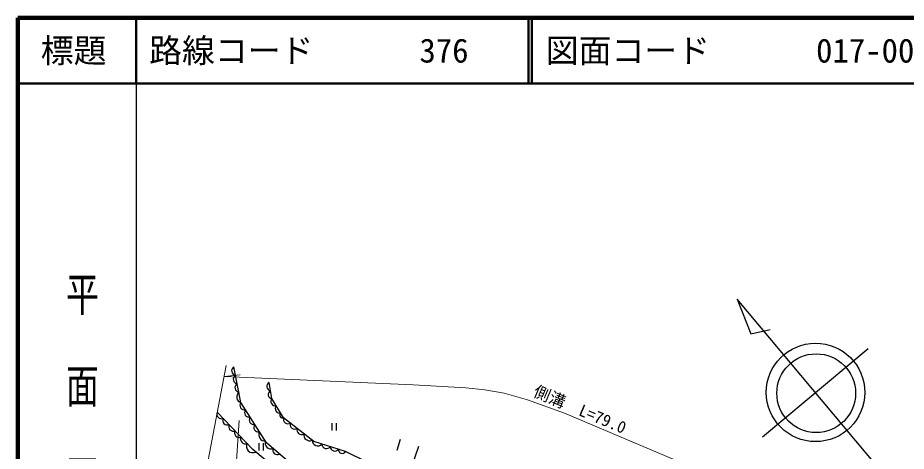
# Model space of a CAD drawing. Units: millimetres at full size, sheet at 1:1000; details may follow other scales. Extents: x 40000 to 680000, y 20000 to 380000.
# Drawn here: x 40000 to 175245, y 313955 to 380000 of the extents above; entities that cross this region are included whole.
import ezdxf
from ezdxf.enums import TextEntityAlignment as Align

# ---------------------------------------------------------------- set-up
doc = ezdxf.new("R2010")
doc.units = ezdxf.units.MM
doc.header["$LTSCALE"] = 1000
for name, color, linetype, lineweight in [('M-BGD', 7, 'Continuous', 25), ('M-BMK-SRVR', 3, 'Continuous', 25), ('M-STR-HTXT', 7, 'Continuous', 13), ('M-TTL', 2, 'Continuous', 140), ('M-TTL-BAND', 7, 'Continuous', 25), ('M-TTL-LINE', 7, 'Continuous', 50)]:
    doc.layers.add(name, color=color, linetype=linetype, lineweight=lineweight)
doc.layers.add('M-TTL-TXT', color=7, linetype='Continuous')
doc.styles.add('@ＭＳ ゴシック', font='')
doc.styles.add('ＭＳ ゴシック', font='')
doc.styles.get('@ＭＳ ゴシック').set_extended_font_data('@MS Gothic')
doc.styles.get('ＭＳ ゴシック').set_extended_font_data('MS Gothic')

msp = doc.modelspace()

# ---------------------------------------------------------------- linework, layer by layer
at = {"layer": 'M-BGD'}
for p, q in [((87819, 318241), (87819, 317123)), ((88486, 318241), (88486, 317123)), ((76672, 315197), (76672, 314079)), ((77339, 315197), (77339, 314079)), ((98202, 315740), (97705, 314086))]:
    msp.add_line(p, q, dxfattribs=at)
for points in [[(90439, 305438), (87265, 307162), (77851, 315239), (73962, 321365), (72893, 326822)], [(96680, 310547), (89890, 313931), (85051, 315416), (80470, 319071), (78669, 322015), (78273, 324440)], [(87265, 307162), (85299, 307325), (83284, 307921), (75775, 314220), (70366, 319927)], [(97385, 297060), (97581, 304738), (101050, 314750)]]:
    msp.add_lwpolyline(points, dxfattribs=at)
for centre, radius, start, end in [((73255, 326223), 700, 121.07752, 261.07752), ((73508, 324932), 700, 121.07752, 261.07752), ((73760, 323640), 700, 121.07752, 261.07752), ((78615, 323829), 700, 119.28215, 259.28215), ((74251, 322244), 926, 130.36578, 251.78927), ((78701, 322598), 584, 111.71137, 266.85294), ((79217, 321579), 700, 141.47036, 281.47036), ((74517, 320938), 700, 142.41157, 282.41157), ((79903, 320456), 700, 141.47036, 281.47036), ((70992, 319614), 700, 153.46806, 293.46806), ((75222, 319827), 700, 142.41157, 282.41157), ((80304, 319450), 414, 129.1434, 293.79732), ((71897, 318660), 700, 153.46806, 293.46806), ((72802, 317705), 700, 153.46806, 293.46806), ((75927, 318716), 700, 142.41157, 282.41157), ((76632, 317606), 700, 142.41157, 282.41157), ((81134, 318848), 700, 161.4069, 301.4069), ((82162, 318028), 700, 161.4069, 301.4069), ((73707, 316750), 700, 153.46806, 293.46806), ((77669, 316480), 991, 153.50104, 271.3221), ((83190, 317207), 700, 161.4069, 301.4069), ((84446, 316453), 904, 170.04408, 292.76971), ((74612, 315795), 700, 153.46806, 293.46806), ((75783, 314724), 990, 154.28432, 296.77099), ((78527, 315204), 883, 161.11439, 291.42263), ((85683, 315660), 888, 182.58989, 314.82359), ((79505, 314136), 700, 159.36946, 299.36946), ((87008, 315066), 700, 182.9416, 322.9416), ((88266, 314680), 700, 182.9416, 322.9416), ((89384, 314184), 565, 172.43478, 333.44844)]:
    msp.add_arc(centre, radius, start, end, dxfattribs=at)
at = {"layer": 'M-BMK-SRVR'}
for p, q in [((170714, 311765), (149534, 337109)), ((149534, 337109), (151593, 331830)), ((151593, 331830), (154514, 332517)), ((153359, 316158), (169473, 329625))]:
    msp.add_line(p, q, dxfattribs=at)
for centre, radius in [((161448, 322919), 7500), ((161543, 322792), 6000)]:
    msp.add_circle(centre, radius, dxfattribs=at)
at = {"layer": 'M-STR-HTXT'}
for p, q in [((68759, 311521), (71721, 327017)), ((71400, 325340), (73844, 325575)), ((72134, 294977), (73720, 318659))]:
    msp.add_line(p, q, dxfattribs=at)
msp.add_lwpolyline([(71400, 325340), (100207, 324076), (108229, 323614), (111080, 323294), (114036, 322789), (117574, 321787), (123211, 319751), (151762, 307691)], dxfattribs=at)
at = {"layer": 'M-TTL'}
for p, q in [((40000, 380000), (40000, 20000)), ((680000, 380000), (40000, 380000))]:
    msp.add_line(p, q, dxfattribs=at)
at = {"layer": 'M-TTL-BAND'}
msp.add_line((58000, 370000), (58000, 20000), dxfattribs=at)
at = {"layer": 'M-TTL-LINE'}
for p, q in [((58000, 380000), (58000, 370000)), ((117750, 380000), (117750, 370000)), ((118250, 380000), (118250, 370000)), ((40000, 370000), (680000, 370000))]:
    msp.add_line(p, q, dxfattribs=at)

# ---------------------------------------------------------------- texts
at = {"layer": 'M-STR-HTXT', "style": 'ＭＳ ゴシック'}
msp.add_text('側溝\u3000L=79.0', height=1833, rotation=337.102, dxfattribs=at).set_placement((118114, 321903), align=Align.BOTTOM_LEFT)
at = {"layer": 'M-TTL-BAND', "style": '@ＭＳ ゴシック', "width": 1.4}
msp.add_text('平  面  図', height=3666, rotation=270, dxfattribs=at).set_placement((49777, 306475), align=Align.MIDDLE_RIGHT)
at = {"layer": 'M-TTL-TXT', "style": 'ＭＳ ゴシック'}
msp.add_text('標題', height=3666, dxfattribs=at).set_placement((48500, 375000), align=Align.MIDDLE_CENTER)
for s, p in [('路線コード', (60000, 375000)), ('376', (101142, 375000)), ('図面コード', (120380, 375000)), ('017-00', (161521, 375000))]:
    msp.add_text(s, height=3666, dxfattribs=at).set_placement(p, align=Align.MIDDLE_LEFT)

doc.saveas('drawing.dxf')
